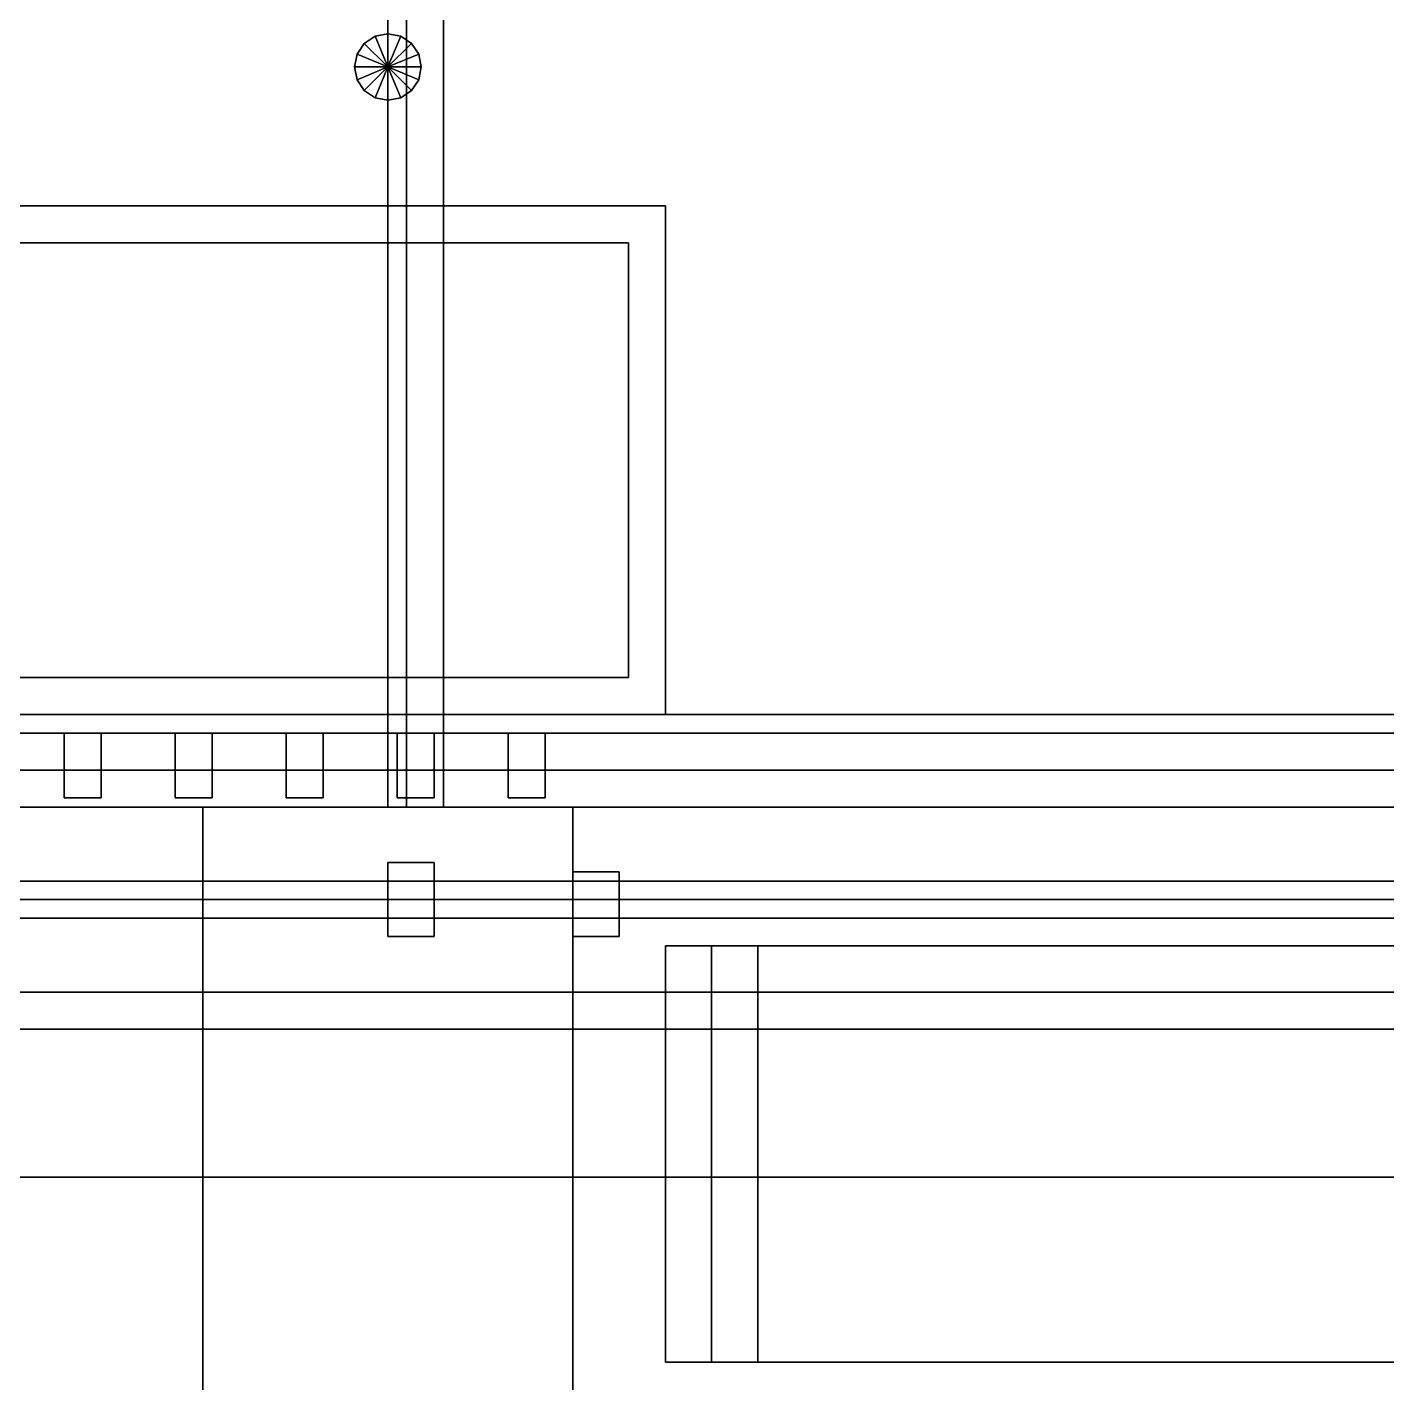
# Model space of a CAD drawing. Header units: millimetres. Extents: x -8000 to 18500, y -500 to 32500.
# Drawn here: x 4610 to 6080, y 9378 to 10843 of the extents above; entities that cross this region are included whole.
import ezdxf

# ---------------------------------------------------------------- set-up
doc = ezdxf.new("R2010")
doc.units = ezdxf.units.MM
for name, color, linetype in [('3D-CANOPY', 7, 'Continuous'), ('3D-COLUMNS', 7, 'Continuous'), ('3D-DOORS', 7, 'Continuous'), ('3D-FINISH', 7, 'Continuous'), ('3D-FURNITURE', 7, 'Continuous'), ('3D-GLAZING', 7, 'Continuous'), ('3D-LIGHTS', 7, 'Continuous'), ('3D-LOUVERS', 7, 'Continuous'), ('3D-PERGOLA', 7, 'Continuous'), ('3D-ROOF', 7, 'Continuous'), ('3D-SITE', 7, 'Continuous'), ('3D-SLABS', 7, 'Continuous'), ('3D-WALLS-EXTR', 7, 'Continuous')]:
    doc.layers.add(name, color=color, linetype=linetype)

msp = doc.modelspace()

# ---------------------------------------------------------------- linework, layer by layer
at = {"layer": '3D-CANOPY', "color": 7}
for points in [[(1580, 10000, 3400), (1580, 11630, 3400), (5020, 11630, 3400), (5020, 10000, 3400)], [(1580, 10000, 3425), (5020, 10000, 3425), (5020, 11630, 3425), (1580, 11630, 3425)], [(5020, 10000, 3400), (5020, 11630, 3400), (5020, 11630, 3425), (5020, 10000, 3425)], [(1600, 10000, 3400), (1600, 11600, 3400), (5000, 11600, 3400), (5000, 10000, 3400)], [(1600, 10000, 3530), (5000, 10000, 3530), (5000, 11600, 3530), (1600, 11600, 3530)], [(5000, 10000, 3400), (5000, 11600, 3400), (5000, 11600, 3530), (5000, 10000, 3530)], [(1580, 10000, 3400), (5020, 10000, 3400), (5020, 10000, 3425), (1580, 10000, 3425)], [(1600, 10000, 3400), (5000, 10000, 3400), (5000, 10000, 3530), (1600, 10000, 3530)]]:
    msp.add_3dface(points, dxfattribs=at)
at = {"layer": '3D-COLUMNS', "color": 7}
for points in [[(0, 9600, 3600), (0, 10000, 3600), (10000, 10000, 3600), (10000, 9600, 3600)], [(0, 10000, 3600), (0, 10000, 3800), (10000, 10000, 3800), (10000, 10000, 3600)], [(0, 9600, 3800), (10000, 9600, 3800), (10000, 10000, 3800), (0, 10000, 3800)], [(4800, 9600), (4800, 10000), (5200, 10000), (5200, 9600)], [(4800, 10000), (4800, 10000, 7800), (5200, 10000, 7800), (5200, 10000)], [(4800, 9600), (4800, 9600, 7800), (4800, 10000, 7800), (4800, 10000)], [(4800, 9600, 7800), (5200, 9600, 7800), (5200, 10000, 7800), (4800, 10000, 7800)], [(4800, 0, 3600), (4800, 10000, 3600), (5200, 10000, 3600), (5200, 0, 3600)], [(4800, 10000, 3600), (4800, 10000, 3800), (5200, 10000, 3800), (5200, 10000, 3600)], [(4800, 0, 3600), (4800, 0, 3800), (4800, 10000, 3800), (4800, 10000, 3600)], [(4800, 0, 3800), (5200, 0, 3800), (5200, 10000, 3800), (4800, 10000, 3800)], [(5200, 9600), (5200, 10000), (5200, 10000, 7800), (5200, 9600, 7800)], [(5200, 0, 3600), (5200, 10000, 3600), (5200, 10000, 3800), (5200, 0, 3800)], [(0, 9600, 3600), (10000, 9600, 3600), (10000, 9600, 3800), (0, 9600, 3800)], [(4800, 9600), (5200, 9600), (5200, 9600, 7800), (4800, 9600, 7800)]]:
    msp.add_3dface(points, dxfattribs=at)
at = {"layer": '3D-DOORS', "color": 7}
for points in [[(5000, 9860, 4000), (5000, 9940, 4000), (5050, 9940, 4000), (5050, 9860, 4000)], [(5000, 9940, 4000), (5000, 9940, 6500), (5050, 9940, 6500), (5050, 9940, 4000)], [(5000, 9860, 4000), (5000, 9860, 6500), (5000, 9940, 6500), (5000, 9940, 4000)], [(5000, 9860, 6500), (5050, 9860, 6500), (5050, 9940, 6500), (5000, 9940, 6500)], [(5050, 9860, 4000), (5050, 9940, 4000), (5050, 9940, 6500), (5050, 9860, 6500)], [(5000, 9860, 4000), (5050, 9860, 4000), (5050, 9860, 6500), (5000, 9860, 6500)]]:
    msp.add_3dface(points, dxfattribs=at)
at = {"layer": '3D-FINISH', "color": 7}
for points in [[(200, 200, 590), (200, 9800, 590), (9800, 9800, 590), (9800, 200, 590)], [(200, 9800, 590), (200, 9800, 600), (9800, 9800, 600), (9800, 9800, 590)], [(200, 200, 600), (9800, 200, 600), (9800, 9800, 600), (200, 9800, 600)], [(200, 200, 3990), (200, 9800, 3990), (9800, 9800, 3990), (9800, 200, 3990)], [(200, 9800, 3990), (200, 9800, 4000), (9800, 9800, 4000), (9800, 9800, 3990)], [(200, 200, 4000), (9800, 200, 4000), (9800, 9800, 4000), (200, 9800, 4000)]]:
    msp.add_3dface(points, dxfattribs=at)
at = {"layer": '3D-FURNITURE', "color": 7}
for points in [[(4340, 10140, 500), (4340, 10610, 500), (5260, 10610, 500), (5260, 10140, 500)], [(4340, 10610, 500), (4340, 10610, 580), (5260, 10610, 580), (5260, 10610, 500)], [(4340, 10140, 580), (5260, 10140, 580), (5260, 10610, 580), (4340, 10610, 580)], [(5260, 10140, 500), (5260, 10610, 500), (5260, 10610, 580), (5260, 10140, 580)], [(4340, 10140, 500), (5260, 10140, 500), (5260, 10140, 580), (4340, 10140, 580)], [(5300, 9400, 1460), (5300, 9850, 1460), (9300, 9850, 1460), (9300, 9400, 1460)], [(5300, 9850, 1460), (5300, 9850, 1505), (9300, 9850, 1505), (9300, 9850, 1460)], [(5300, 9400, 1460), (5300, 9400, 1505), (5300, 9850, 1505), (5300, 9850, 1460)], [(5300, 9400, 1505), (9300, 9400, 1505), (9300, 9850, 1505), (5300, 9850, 1505)], [(5350, 9400, 600), (5350, 9850, 600), (5400, 9850, 600), (5400, 9400, 600)], [(5350, 9850, 600), (5350, 9850, 1460), (5400, 9850, 1460), (5400, 9850, 600)], [(5350, 9400, 600), (5350, 9400, 1460), (5350, 9850, 1460), (5350, 9850, 600)], [(5350, 9400, 1460), (5400, 9400, 1460), (5400, 9850, 1460), (5350, 9850, 1460)], [(5400, 9400, 600), (5400, 9850, 600), (5400, 9850, 1460), (5400, 9400, 1460)], [(5300, 9400, 1460), (9300, 9400, 1460), (9300, 9400, 1505), (5300, 9400, 1505)], [(5350, 9400, 600), (5400, 9400, 600), (5400, 9400, 1460), (5350, 9400, 1460)]]:
    msp.add_3dface(points, dxfattribs=at)
at = {"layer": '3D-GLAZING', "color": 7}
for points in [[(5200, 9860, 750), (5200, 9930, 750), (5250, 9930, 750), (5250, 9860, 750)], [(5200, 9930, 750), (5200, 9930, 3600), (5250, 9930, 3600), (5250, 9930, 750)], [(5200, 9860, 750), (5200, 9860, 3600), (5200, 9930, 3600), (5200, 9930, 750)], [(5200, 9860, 3600), (5250, 9860, 3600), (5250, 9930, 3600), (5200, 9930, 3600)], [(5250, 9860, 750), (5250, 9930, 750), (5250, 9930, 3600), (5250, 9860, 3600)], [(2550, 9880, 4000), (2550, 9920, 4000), (7450, 9920, 4000), (7450, 9880, 4000)], [(2550, 9920, 4000), (2550, 9920, 6480), (7450, 9920, 6480), (7450, 9920, 4000)], [(2550, 9880, 6480), (7450, 9880, 6480), (7450, 9920, 6480), (2550, 9920, 6480)], [(5250, 9880, 750), (5250, 9920, 750), (9350, 9920, 750), (9350, 9880, 750)], [(5250, 9920, 750), (5250, 9920, 3600), (9350, 9920, 3600), (9350, 9920, 750)], [(5250, 9880, 750), (5250, 9880, 3600), (5250, 9920, 3600), (5250, 9920, 750)], [(5250, 9880, 3600), (9350, 9880, 3600), (9350, 9920, 3600), (5250, 9920, 3600)], [(2550, 9880, 4000), (7450, 9880, 4000), (7450, 9880, 6480), (2550, 9880, 6480)], [(5250, 9880, 750), (9350, 9880, 750), (9350, 9880, 3600), (5250, 9880, 3600)], [(5200, 9860, 750), (5250, 9860, 750), (5250, 9860, 3600), (5200, 9860, 3600)]]:
    msp.add_3dface(points, dxfattribs=at)
at = {"layer": '3D-LIGHTS', "color": 7}
for points in [[(5000, 10836, 6510), (4986.2, 10833.3, 6510), (4986.2, 10833.3, 6550), (5000, 10836, 6550)], [(5000, 10800, 6550), (5000, 10836, 6550), (4986.2, 10833.3, 6550), (5000, 10800, 6550)], [(5000, 10800, 6510), (4986.2, 10833.3, 6510), (5000, 10836, 6510), (5000, 10800, 6510)], [(5013.8, 10833.3, 6510), (5000, 10836, 6510), (5000, 10836, 6550), (5013.8, 10833.3, 6550)], [(5000, 10800, 6550), (5013.8, 10833.3, 6550), (5000, 10836, 6550), (5000, 10800, 6550)], [(5000, 10800, 6510), (5000, 10836, 6510), (5013.8, 10833.3, 6510), (5000, 10800, 6510)], [(4974.5, 10825.5, 6510), (4966.7, 10813.8, 6510), (4966.7, 10813.8, 6550), (4974.5, 10825.5, 6550)], [(5000, 10800, 6550), (4974.5, 10825.5, 6550), (4966.7, 10813.8, 6550), (5000, 10800, 6550)], [(5000, 10800, 6510), (4966.7, 10813.8, 6510), (4974.5, 10825.5, 6510), (5000, 10800, 6510)], [(4986.2, 10833.3, 6510), (4974.5, 10825.5, 6510), (4974.5, 10825.5, 6550), (4986.2, 10833.3, 6550)], [(5000, 10800, 6550), (4986.2, 10833.3, 6550), (4974.5, 10825.5, 6550), (5000, 10800, 6550)], [(5000, 10800, 6510), (4974.5, 10825.5, 6510), (4986.2, 10833.3, 6510), (5000, 10800, 6510)], [(5000, 10800, 6550), (5025.5, 10825.5, 6550), (5013.8, 10833.3, 6550), (5000, 10800, 6550)], [(5000, 10800, 6510), (5013.8, 10833.3, 6510), (5025.5, 10825.5, 6510), (5000, 10800, 6510)], [(5000, 10800, 6550), (5033.3, 10813.8, 6550), (5025.5, 10825.5, 6550), (5000, 10800, 6550)], [(5000, 10800, 6510), (5025.5, 10825.5, 6510), (5033.3, 10813.8, 6510), (5000, 10800, 6510)], [(5025.5, 10825.5, 6510), (5013.8, 10833.3, 6510), (5013.8, 10833.3, 6550), (5025.5, 10825.5, 6550)], [(5033.3, 10813.8, 6510), (5025.5, 10825.5, 6510), (5025.5, 10825.5, 6550), (5033.3, 10813.8, 6550)], [(4966.7, 10813.8, 6510), (4964, 10800, 6510), (4964, 10800, 6550), (4966.7, 10813.8, 6550)], [(5000, 10800, 6550), (4966.7, 10813.8, 6550), (4964, 10800, 6550), (5000, 10800, 6550)], [(5000, 10800, 6510), (4964, 10800, 6510), (4966.7, 10813.8, 6510), (5000, 10800, 6510)], [(5000, 10800, 6550), (5036, 10800, 6550), (5033.3, 10813.8, 6550), (5000, 10800, 6550)], [(5000, 10800, 6510), (5033.3, 10813.8, 6510), (5036, 10800, 6510), (5000, 10800, 6510)], [(5036, 10800, 6510), (5033.3, 10813.8, 6510), (5033.3, 10813.8, 6550), (5036, 10800, 6550)], [(4964, 10800, 6510), (4966.7, 10786.2, 6510), (4966.7, 10786.2, 6550), (4964, 10800, 6550)], [(5000, 10800, 6550), (4964, 10800, 6550), (4966.7, 10786.2, 6550), (5000, 10800, 6550)], [(5000, 10800, 6510), (4966.7, 10786.2, 6510), (4964, 10800, 6510), (5000, 10800, 6510)], [(5000, 10800, 6550), (4966.7, 10786.2, 6550), (4974.5, 10774.5, 6550), (5000, 10800, 6550)], [(5000, 10800, 6510), (4974.5, 10774.5, 6510), (4966.7, 10786.2, 6510), (5000, 10800, 6510)], [(5000, 10800, 6550), (4974.5, 10774.5, 6550), (4986.2, 10766.7, 6550), (5000, 10800, 6550)], [(5000, 10800, 6510), (4986.2, 10766.7, 6510), (4974.5, 10774.5, 6510), (5000, 10800, 6510)], [(5000, 10800, 6550), (4986.2, 10766.7, 6550), (5000, 10764, 6550), (5000, 10800, 6550)], [(5000, 10800, 6510), (5000, 10764, 6510), (4986.2, 10766.7, 6510), (5000, 10800, 6510)], [(4997.2, 10801.1, 6550), (4997, 10800, 6550), (4997, 10800, 6780), (4997.2, 10801.1, 6780)], [(5000, 10800, 6780), (4997.2, 10801.1, 6780), (4997, 10800, 6780), (5000, 10800, 6780)], [(5000, 10800, 6550), (4997, 10800, 6550), (4997.2, 10801.1, 6550), (5000, 10800, 6550)], [(4997, 10800, 6550), (4997.2, 10798.9, 6550), (4997.2, 10798.9, 6780), (4997, 10800, 6780)], [(5000, 10800, 6780), (4997, 10800, 6780), (4997.2, 10798.9, 6780), (5000, 10800, 6780)], [(5000, 10800, 6550), (4997.2, 10798.9, 6550), (4997, 10800, 6550), (5000, 10800, 6550)], [(4997.9, 10802.1, 6550), (4997.2, 10801.1, 6550), (4997.2, 10801.1, 6780), (4997.9, 10802.1, 6780)], [(5000, 10800, 6780), (4997.9, 10802.1, 6780), (4997.2, 10801.1, 6780), (5000, 10800, 6780)], [(5000, 10800, 6550), (4997.2, 10801.1, 6550), (4997.9, 10802.1, 6550), (5000, 10800, 6550)], [(5000, 10800, 6780), (4997.2, 10798.9, 6780), (4997.9, 10797.9, 6780), (5000, 10800, 6780)], [(5000, 10800, 6550), (4997.9, 10797.9, 6550), (4997.2, 10798.9, 6550), (5000, 10800, 6550)], [(4997.2, 10798.9, 6550), (4997.9, 10797.9, 6550), (4997.9, 10797.9, 6780), (4997.2, 10798.9, 6780)], [(4998.9, 10802.8, 6550), (4997.9, 10802.1, 6550), (4997.9, 10802.1, 6780), (4998.9, 10802.8, 6780)], [(5000, 10800, 6780), (4998.9, 10802.8, 6780), (4997.9, 10802.1, 6780), (5000, 10800, 6780)], [(5000, 10800, 6550), (4997.9, 10802.1, 6550), (4998.9, 10802.8, 6550), (5000, 10800, 6550)], [(5000, 10800, 6780), (4997.9, 10797.9, 6780), (4998.9, 10797.2, 6780), (5000, 10800, 6780)], [(5000, 10800, 6550), (4998.9, 10797.2, 6550), (4997.9, 10797.9, 6550), (5000, 10800, 6550)], [(4997.9, 10797.9, 6550), (4998.9, 10797.2, 6550), (4998.9, 10797.2, 6780), (4997.9, 10797.9, 6780)], [(5000, 10803, 6550), (4998.9, 10802.8, 6550), (4998.9, 10802.8, 6780), (5000, 10803, 6780)], [(5000, 10800, 6780), (5000, 10803, 6780), (4998.9, 10802.8, 6780), (5000, 10800, 6780)], [(5000, 10800, 6550), (4998.9, 10802.8, 6550), (5000, 10803, 6550), (5000, 10800, 6550)], [(5000, 10800, 6780), (4998.9, 10797.2, 6780), (5000, 10797, 6780), (5000, 10800, 6780)], [(5000, 10800, 6550), (5000, 10797, 6550), (4998.9, 10797.2, 6550), (5000, 10800, 6550)], [(4998.9, 10797.2, 6550), (5000, 10797, 6550), (5000, 10797, 6780), (4998.9, 10797.2, 6780)], [(5001.1, 10802.8, 6550), (5000, 10803, 6550), (5000, 10803, 6780), (5001.1, 10802.8, 6780)], [(5000, 10800, 6780), (5001.1, 10802.8, 6780), (5000, 10803, 6780), (5000, 10800, 6780)], [(5000, 10800, 6550), (5000, 10803, 6550), (5001.1, 10802.8, 6550), (5000, 10800, 6550)], [(5000, 10800, 6780), (5002.1, 10802.1, 6780), (5001.1, 10802.8, 6780), (5000, 10800, 6780)], [(5000, 10800, 6550), (5001.1, 10802.8, 6550), (5002.1, 10802.1, 6550), (5000, 10800, 6550)], [(5000, 10800, 6780), (5002.8, 10801.1, 6780), (5002.1, 10802.1, 6780), (5000, 10800, 6780)], [(5000, 10800, 6550), (5002.1, 10802.1, 6550), (5002.8, 10801.1, 6550), (5000, 10800, 6550)], [(5000, 10800, 6780), (5003, 10800, 6780), (5002.8, 10801.1, 6780), (5000, 10800, 6780)], [(5000, 10800, 6550), (5002.8, 10801.1, 6550), (5003, 10800, 6550), (5000, 10800, 6550)], [(5000, 10800, 6780), (5000, 10797, 6780), (5001.1, 10797.2, 6780), (5000, 10800, 6780)], [(5000, 10800, 6550), (5001.1, 10797.2, 6550), (5000, 10797, 6550), (5000, 10800, 6550)], [(5000, 10800, 6780), (5001.1, 10797.2, 6780), (5002.1, 10797.9, 6780), (5000, 10800, 6780)], [(5000, 10800, 6550), (5002.1, 10797.9, 6550), (5001.1, 10797.2, 6550), (5000, 10800, 6550)], [(5000, 10800, 6780), (5002.1, 10797.9, 6780), (5002.8, 10798.9, 6780), (5000, 10800, 6780)], [(5000, 10800, 6550), (5002.8, 10798.9, 6550), (5002.1, 10797.9, 6550), (5000, 10800, 6550)], [(5000, 10800, 6780), (5002.8, 10798.9, 6780), (5003, 10800, 6780), (5000, 10800, 6780)], [(5000, 10800, 6550), (5003, 10800, 6550), (5002.8, 10798.9, 6550), (5000, 10800, 6550)], [(5000, 10800, 6550), (5000, 10764, 6550), (5013.8, 10766.7, 6550), (5000, 10800, 6550)], [(5000, 10800, 6510), (5013.8, 10766.7, 6510), (5000, 10764, 6510), (5000, 10800, 6510)], [(5000, 10800, 6550), (5013.8, 10766.7, 6550), (5025.5, 10774.5, 6550), (5000, 10800, 6550)], [(5000, 10800, 6510), (5025.5, 10774.5, 6510), (5013.8, 10766.7, 6510), (5000, 10800, 6510)], [(5000, 10800, 6550), (5025.5, 10774.5, 6550), (5033.3, 10786.2, 6550), (5000, 10800, 6550)], [(5000, 10800, 6510), (5033.3, 10786.2, 6510), (5025.5, 10774.5, 6510), (5000, 10800, 6510)], [(5000, 10800, 6550), (5033.3, 10786.2, 6550), (5036, 10800, 6550), (5000, 10800, 6550)], [(5000, 10800, 6510), (5036, 10800, 6510), (5033.3, 10786.2, 6510), (5000, 10800, 6510)], [(5000, 10797, 6550), (5001.1, 10797.2, 6550), (5001.1, 10797.2, 6780), (5000, 10797, 6780)], [(5002.1, 10802.1, 6550), (5001.1, 10802.8, 6550), (5001.1, 10802.8, 6780), (5002.1, 10802.1, 6780)], [(5001.1, 10797.2, 6550), (5002.1, 10797.9, 6550), (5002.1, 10797.9, 6780), (5001.1, 10797.2, 6780)], [(5002.8, 10801.1, 6550), (5002.1, 10802.1, 6550), (5002.1, 10802.1, 6780), (5002.8, 10801.1, 6780)], [(5002.1, 10797.9, 6550), (5002.8, 10798.9, 6550), (5002.8, 10798.9, 6780), (5002.1, 10797.9, 6780)], [(5003, 10800, 6550), (5002.8, 10801.1, 6550), (5002.8, 10801.1, 6780), (5003, 10800, 6780)], [(5002.8, 10798.9, 6550), (5003, 10800, 6550), (5003, 10800, 6780), (5002.8, 10798.9, 6780)], [(5033.3, 10786.2, 6510), (5036, 10800, 6510), (5036, 10800, 6550), (5033.3, 10786.2, 6550)], [(4966.7, 10786.2, 6510), (4974.5, 10774.5, 6510), (4974.5, 10774.5, 6550), (4966.7, 10786.2, 6550)], [(5025.5, 10774.5, 6510), (5033.3, 10786.2, 6510), (5033.3, 10786.2, 6550), (5025.5, 10774.5, 6550)], [(4974.5, 10774.5, 6510), (4986.2, 10766.7, 6510), (4986.2, 10766.7, 6550), (4974.5, 10774.5, 6550)], [(4986.2, 10766.7, 6510), (5000, 10764, 6510), (5000, 10764, 6550), (4986.2, 10766.7, 6550)], [(5000, 10764, 6510), (5013.8, 10766.7, 6510), (5013.8, 10766.7, 6550), (5000, 10764, 6550)], [(5013.8, 10766.7, 6510), (5025.5, 10774.5, 6510), (5025.5, 10774.5, 6550), (5013.8, 10766.7, 6550)]]:
    msp.add_3dface(points, dxfattribs=at)
at = {"layer": '3D-LOUVERS', "color": 7}
for points in [[(4650, 10010, 600), (4650, 10080, 600), (4690, 10080, 600), (4690, 10010, 600)], [(4650, 10080, 600), (4650, 10080, 3600), (4690, 10080, 3600), (4690, 10080, 600)], [(4650, 10010, 600), (4650, 10010, 3600), (4650, 10080, 3600), (4650, 10080, 600)], [(4650, 10010, 3600), (4690, 10010, 3600), (4690, 10080, 3600), (4650, 10080, 3600)], [(4690, 10010, 600), (4690, 10080, 600), (4690, 10080, 3600), (4690, 10010, 3600)], [(4770, 10010, 600), (4770, 10080, 600), (4810, 10080, 600), (4810, 10010, 600)], [(4770, 10080, 600), (4770, 10080, 3600), (4810, 10080, 3600), (4810, 10080, 600)], [(4770, 10010, 600), (4770, 10010, 3600), (4770, 10080, 3600), (4770, 10080, 600)], [(4770, 10010, 3600), (4810, 10010, 3600), (4810, 10080, 3600), (4770, 10080, 3600)], [(4810, 10010, 600), (4810, 10080, 600), (4810, 10080, 3600), (4810, 10010, 3600)], [(4890, 10010, 600), (4890, 10080, 600), (4930, 10080, 600), (4930, 10010, 600)], [(4890, 10080, 600), (4890, 10080, 3600), (4930, 10080, 3600), (4930, 10080, 600)], [(4890, 10010, 600), (4890, 10010, 3600), (4890, 10080, 3600), (4890, 10080, 600)], [(4890, 10010, 3600), (4930, 10010, 3600), (4930, 10080, 3600), (4890, 10080, 3600)], [(4930, 10010, 600), (4930, 10080, 600), (4930, 10080, 3600), (4930, 10010, 3600)], [(5010, 10010, 600), (5010, 10080, 600), (5050, 10080, 600), (5050, 10010, 600)], [(5010, 10080, 600), (5010, 10080, 3600), (5050, 10080, 3600), (5050, 10080, 600)], [(5010, 10010, 600), (5010, 10010, 3600), (5010, 10080, 3600), (5010, 10080, 600)], [(5010, 10010, 3600), (5050, 10010, 3600), (5050, 10080, 3600), (5010, 10080, 3600)], [(5050, 10010, 600), (5050, 10080, 600), (5050, 10080, 3600), (5050, 10010, 3600)], [(5130, 10010, 600), (5130, 10080, 600), (5170, 10080, 600), (5170, 10010, 600)], [(5130, 10080, 600), (5130, 10080, 3600), (5170, 10080, 3600), (5170, 10080, 600)], [(5130, 10010, 600), (5130, 10010, 3600), (5130, 10080, 3600), (5130, 10080, 600)], [(5130, 10010, 3600), (5170, 10010, 3600), (5170, 10080, 3600), (5130, 10080, 3600)], [(5170, 10010, 600), (5170, 10080, 600), (5170, 10080, 3600), (5170, 10010, 3600)], [(4650, 10010, 600), (4690, 10010, 600), (4690, 10010, 3600), (4650, 10010, 3600)], [(4770, 10010, 600), (4810, 10010, 600), (4810, 10010, 3600), (4770, 10010, 3600)], [(4890, 10010, 600), (4930, 10010, 600), (4930, 10010, 3600), (4890, 10010, 3600)], [(5010, 10010, 600), (5050, 10010, 600), (5050, 10010, 3600), (5010, 10010, 3600)], [(5130, 10010, 600), (5170, 10010, 600), (5170, 10010, 3600), (5130, 10010, 3600)]]:
    msp.add_3dface(points, dxfattribs=at)
at = {"layer": '3D-PERGOLA', "color": 7}
for points in [[(5000, 10000, 6780), (5000, 12480, 6780), (5060, 12480, 6780), (5060, 10000, 6780)], [(5000, 10000, 6780), (5000, 10000, 6900), (5000, 12480, 6900), (5000, 12480, 6780)], [(5000, 10000, 6900), (5060, 10000, 6900), (5060, 12480, 6900), (5000, 12480, 6900)], [(5060, 10000, 6780), (5060, 12480, 6780), (5060, 12480, 6900), (5060, 10000, 6900)], [(0, 10000, 6720), (0, 10080, 6720), (10000, 10080, 6720), (10000, 10000, 6720)], [(0, 10080, 6720), (0, 10080, 6900), (10000, 10080, 6900), (10000, 10080, 6720)], [(0, 10000, 6900), (10000, 10000, 6900), (10000, 10080, 6900), (0, 10080, 6900)], [(0, 10000, 6720), (10000, 10000, 6720), (10000, 10000, 6900), (0, 10000, 6900)], [(5000, 10000, 6780), (5060, 10000, 6780), (5060, 10000, 6900), (5000, 10000, 6900)]]:
    msp.add_3dface(points, dxfattribs=at)
at = {"layer": '3D-ROOF', "color": 7}
for points in [[(-40, 9760, 7780), (-40, 10040, 7780), (10040, 10040, 7780), (10040, 9760, 7780)], [(-40, 10040, 7780), (-40, 10040, 7830), (10040, 10040, 7830), (10040, 10040, 7780)], [(-40, 9760, 7830), (10040, 9760, 7830), (10040, 10040, 7830), (-40, 10040, 7830)], [(0, 0, 7000), (0, 10000, 7000), (10000, 10000, 7000), (10000, 0, 7000)], [(0, 10000, 7000), (0, 10000, 7200), (10000, 10000, 7200), (10000, 10000, 7000)], [(0, 0, 7200), (10000, 0, 7200), (10000, 10000, 7200), (0, 10000, 7200)], [(0, 9800, 7200), (0, 10000, 7200), (10000, 10000, 7200), (10000, 9800, 7200)], [(0, 10000, 7200), (0, 10000, 7800), (10000, 10000, 7800), (10000, 10000, 7200)], [(0, 9800, 7800), (10000, 9800, 7800), (10000, 10000, 7800), (0, 10000, 7800)], [(0, 9800, 7200), (10000, 9800, 7200), (10000, 9800, 7800), (0, 9800, 7800)], [(-40, 9760, 7780), (10040, 9760, 7780), (10040, 9760, 7830), (-40, 9760, 7830)]]:
    msp.add_3dface(points, dxfattribs=at)
at = {"layer": '3D-SITE', "color": 7}
for points in [[(-3000, 9900, -30), (-3000, 25500, -30), (13000, 25500, -30), (13000, 9900, -30)], [(-3000, 9900), (13000, 9900), (13000, 25500), (-3000, 25500)], [(-3000, 9900), (-3000, 10100), (13000, 10100), (13000, 9900)], [(-3000, 10100), (-3000, 10100, 160), (13000, 10100, 160), (13000, 10100)], [(-3000, 9900, 160), (13000, 9900, 160), (13000, 10100, 160), (-3000, 10100, 160)], [(-3000, 9900, -30), (13000, 9900, -30), (13000, 9900), (-3000, 9900)], [(-3000, 9900), (13000, 9900), (13000, 9900, 160), (-3000, 9900, 160)]]:
    msp.add_3dface(points, dxfattribs=at)
at = {"layer": '3D-SLABS', "color": 7}
for points in [[(0, 10000, 3800), (0, 12500, 3800), (10000, 12500, 3800), (10000, 10000, 3800)], [(0, 10000, 3950), (10000, 10000, 3950), (10000, 12500, 3950), (0, 12500, 3950)], [(0, 0), (0, 10000), (10000, 10000), (10000, 0)], [(0, 10000), (0, 10000, 600), (10000, 10000, 600), (10000, 10000)], [(0, 0, 600), (10000, 0, 600), (10000, 10000, 600), (0, 10000, 600)], [(0, 7500, 3800), (0, 10000, 3800), (10000, 10000, 3800), (10000, 7500, 3800)], [(0, 10000, 3800), (0, 10000, 4000), (10000, 10000, 4000), (10000, 10000, 3800)], [(0, 7500, 4000), (10000, 7500, 4000), (10000, 10000, 4000), (0, 10000, 4000)], [(0, 10000, 3800), (10000, 10000, 3800), (10000, 10000, 3950), (0, 10000, 3950)]]:
    msp.add_3dface(points, dxfattribs=at)
at = {"layer": '3D-WALLS-EXTR', "color": 7}
for points in [[(4300, 10100), (4300, 10650), (5300, 10650), (5300, 10100)], [(4300, 10650), (4300, 10650, 500), (5300, 10650, 500), (5300, 10650)], [(4300, 10100, 500), (5300, 10100, 500), (5300, 10650, 500), (4300, 10650, 500)], [(5300, 10100), (5300, 10650), (5300, 10650, 500), (5300, 10100, 500)], [(4300, 10100), (5300, 10100), (5300, 10100, 500), (4300, 10100, 500)], [(2500, 9800, 6500), (2500, 10000, 6500), (7500, 10000, 6500), (7500, 9800, 6500)], [(2500, 10000, 6500), (2500, 10000, 7000), (7500, 10000, 7000), (7500, 10000, 6500)], [(2500, 9800, 7000), (7500, 9800, 7000), (7500, 10000, 7000), (2500, 10000, 7000)], [(3800, 9800, 600), (3800, 10000, 600), (5200, 10000, 600), (5200, 9800, 600)], [(3800, 10000, 600), (3800, 10000, 3800), (5200, 10000, 3800), (5200, 10000, 600)], [(3800, 9800, 3800), (5200, 9800, 3800), (5200, 10000, 3800), (3800, 10000, 3800)], [(5200, 9800, 600), (5200, 10000, 600), (5200, 10000, 3800), (5200, 9800, 3800)], [(5200, 9800, 600), (5200, 10000, 600), (9400, 10000, 600), (9400, 9800, 600)], [(5200, 10000, 600), (5200, 10000, 750), (9400, 10000, 750), (9400, 10000, 600)], [(5200, 9800, 600), (5200, 9800, 750), (5200, 10000, 750), (5200, 10000, 600)], [(5200, 9800, 750), (9400, 9800, 750), (9400, 10000, 750), (5200, 10000, 750)], [(5200, 9800, 3600), (5200, 10000, 3600), (9400, 10000, 3600), (9400, 9800, 3600)], [(5200, 10000, 3600), (5200, 10000, 3800), (9400, 10000, 3800), (9400, 10000, 3600)], [(5200, 9800, 3600), (5200, 9800, 3800), (5200, 10000, 3800), (5200, 10000, 3600)], [(5200, 9800, 3800), (9400, 9800, 3800), (9400, 10000, 3800), (5200, 10000, 3800)], [(2500, 9800, 6500), (7500, 9800, 6500), (7500, 9800, 7000), (2500, 9800, 7000)], [(3800, 9800, 600), (5200, 9800, 600), (5200, 9800, 3800), (3800, 9800, 3800)], [(5200, 9800, 600), (9400, 9800, 600), (9400, 9800, 750), (5200, 9800, 750)], [(5200, 9800, 3600), (9400, 9800, 3600), (9400, 9800, 3800), (5200, 9800, 3800)]]:
    msp.add_3dface(points, dxfattribs=at)

doc.saveas('drawing.dxf')
